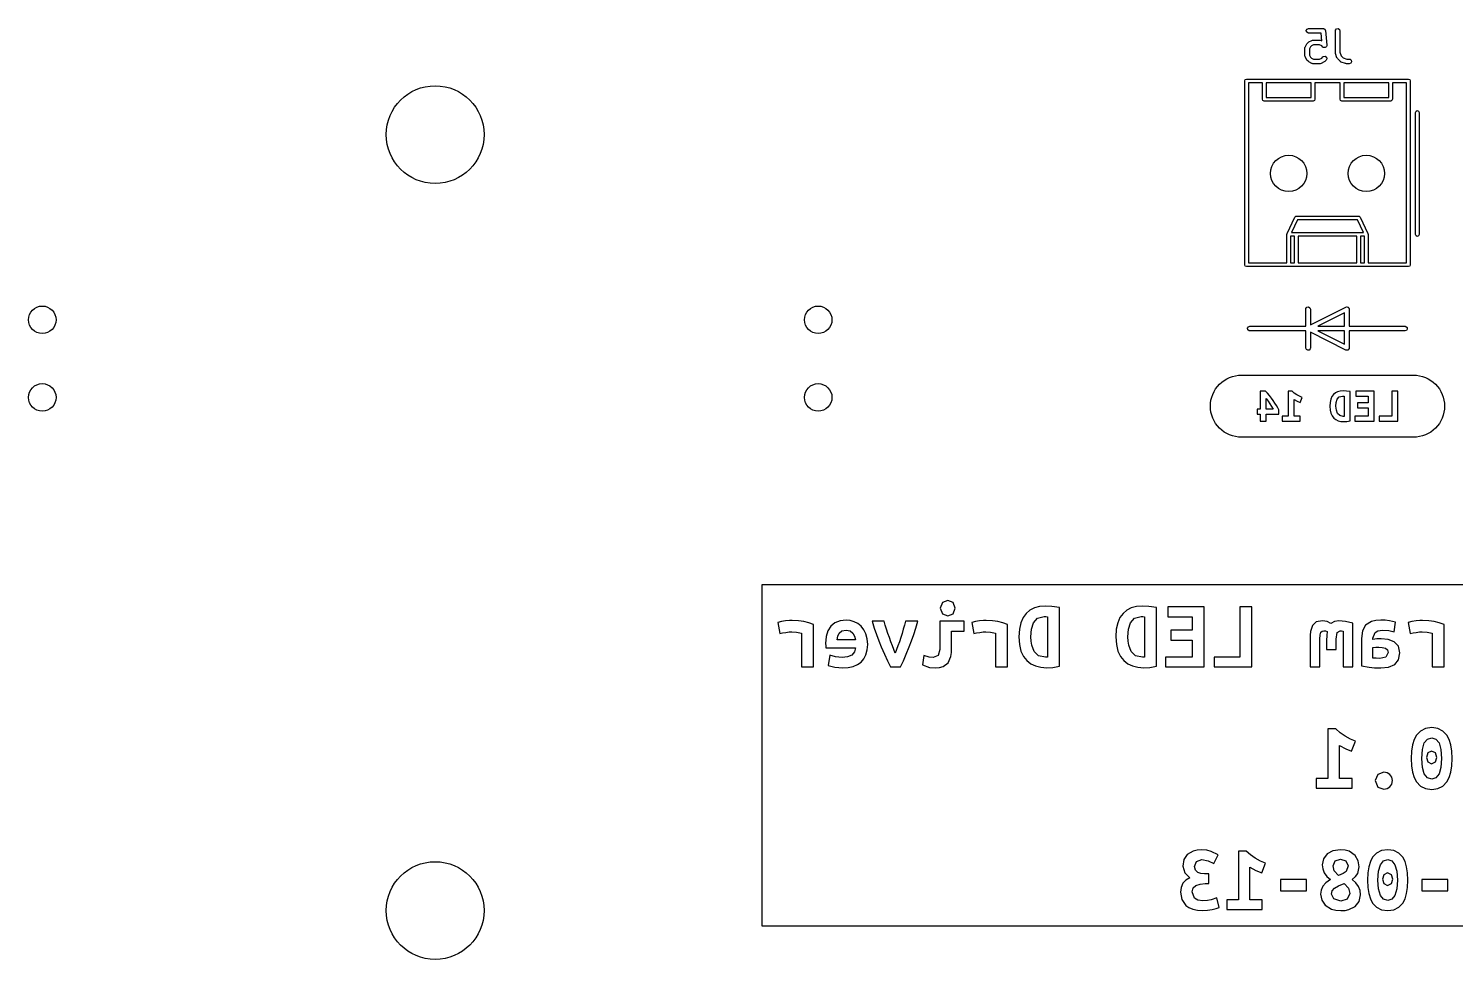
# Model space of a CAD drawing. Extents: x 15 to 417, y -138 to -107.
# Drawn here: x 329.59 to 376.3, y -137.49 to -107.02 of the extents above; entities that cross this region are included whole.
import ezdxf

# ---------------------------------------------------------------- set-up
doc = ezdxf.new("R2010")
doc.units = 0
doc.layers.add('BLACK', color=7, linetype='CONTINUOUS')

msp = doc.modelspace()

# ---------------------------------------------------------------- linework, layer by layer
at = {"layer": 'BLACK', "linetype": 'CONTINUOUS'}
for p, q in [((371.417, -107.079), (371.443, -107.035)), ((371.426, -107.13), (371.417, -107.079)), ((371.465, -107.163), (371.426, -107.13)), ((371.443, -107.035), (371.491, -107.017)), ((371.491, -107.167), (371.465, -107.163)), ((371.491, -107.017), (371.967, -107.017)), ((371.899, -107.167), (371.491, -107.167)), ((371.505, -107.454), (371.6, -107.406)), ((371.6, -107.406), (371.625, -107.399)), ((371.625, -107.399), (371.63, -107.4)), ((371.63, -107.4), (371.634, -107.398)), ((371.634, -107.398), (371.872, -107.398)), ((371.872, -107.398), (371.898, -107.403)), ((371.898, -107.403), (371.901, -107.406)), ((371.924, -107.416), (371.899, -107.167)), ((371.901, -107.406), (371.905, -107.406)), ((371.905, -107.406), (371.924, -107.416)), ((371.967, -107.017), (371.971, -107.018)), ((371.971, -107.018), (371.973, -107.018)), ((371.973, -107.018), (371.976, -107.019)), ((371.976, -107.019), (371.993, -107.022)), ((371.993, -107.022), (372.005, -107.032)), ((372.005, -107.032), (372.02, -107.039)), ((372.02, -107.039), (372.024, -107.048)), ((372.024, -107.048), (372.032, -107.055)), ((372.032, -107.055), (372.035, -107.071)), ((372.035, -107.071), (372.042, -107.085)), ((372.042, -107.085), (372.089, -107.561)), ((372.368, -107.092), (372.373, -107.067)), ((372.368, -107.807), (372.368, -107.092)), ((372.373, -107.067), (372.406, -107.027)), ((372.406, -107.027), (372.456, -107.019)), ((372.456, -107.019), (372.501, -107.044)), ((372.501, -107.044), (372.518, -107.092)), ((372.518, -107.092), (372.518, -107.794)), ((371.368, -107.664), (371.373, -107.638)), ((371.368, -107.902), (371.368, -107.664)), ((371.373, -107.638), (371.376, -107.635)), ((371.376, -107.63), (371.424, -107.535)), ((371.376, -107.635), (371.376, -107.63)), ((371.424, -107.535), (371.437, -107.517)), ((371.437, -107.517), (371.438, -107.516)), ((371.438, -107.516), (371.486, -107.468)), ((371.486, -107.468), (371.504, -107.455)), ((371.504, -107.455), (371.505, -107.454)), ((371.553, -107.613), (371.518, -107.682)), ((371.518, -107.682), (371.518, -107.884)), ((371.518, -107.884), (371.553, -107.953)), ((371.583, -107.583), (371.553, -107.613)), ((371.652, -107.548), (371.583, -107.583)), ((371.854, -107.548), (371.652, -107.548)), ((371.923, -107.583), (371.854, -107.548)), ((371.962, -107.622), (371.923, -107.583)), ((371.985, -107.633), (371.962, -107.622)), ((371.962, -107.622), (371.962, -107.622)), ((371.962, -107.622), (371.962, -107.622)), ((372.008, -107.643), (371.985, -107.633)), ((372.009, -107.643), (372.008, -107.643)), ((372.033, -107.637), (372.009, -107.643)), ((372.009, -107.643), (372.009, -107.643)), ((372.058, -107.63), (372.033, -107.637)), ((372.059, -107.629), (372.058, -107.63)), ((372.058, -107.63), (372.058, -107.63)), ((372.073, -107.609), (372.059, -107.629)), ((372.087, -107.588), (372.073, -107.609)), ((372.089, -107.561), (372.087, -107.587)), ((372.087, -107.587), (372.087, -107.587)), ((372.087, -107.587), (372.087, -107.588)), ((372.369, -107.808), (372.368, -107.807)), ((372.372, -107.83), (372.369, -107.808)), ((372.42, -107.973), (372.372, -107.83)), ((372.518, -107.794), (372.557, -107.909)), ((371.37, -107.906), (371.368, -107.902)), ((371.369, -107.91), (371.37, -107.906)), ((371.376, -107.935), (371.369, -107.91)), ((371.424, -108.031), (371.376, -107.935)), ((371.425, -108.032), (371.424, -108.031)), ((371.438, -108.05), (371.425, -108.032)), ((371.486, -108.098), (371.438, -108.05)), ((371.487, -108.098), (371.486, -108.098)), ((371.505, -108.112), (371.487, -108.098)), ((371.6, -108.159), (371.505, -108.112)), ((371.553, -107.953), (371.583, -107.983)), ((371.583, -107.983), (371.652, -108.017)), ((371.605, -108.16), (371.6, -108.159)), ((371.608, -108.163), (371.605, -108.16)), ((371.634, -108.167), (371.608, -108.163)), ((371.872, -108.167), (371.634, -108.167)), ((371.652, -108.017), (371.854, -108.017)), ((371.854, -108.017), (371.923, -107.983)), ((371.876, -108.166), (371.872, -108.167)), ((371.88, -108.167), (371.876, -108.166)), ((371.905, -108.159), (371.88, -108.167)), ((372.001, -108.112), (371.905, -108.159)), ((371.923, -107.983), (371.962, -107.944)), ((371.962, -107.944), (371.983, -107.929)), ((371.983, -107.929), (372.034, -107.925)), ((372.002, -108.111), (372.001, -108.112)), ((372.02, -108.098), (372.002, -108.111)), ((372.068, -108.05), (372.02, -108.098)), ((372.034, -107.925), (372.076, -107.954)), ((372.089, -108.004), (372.068, -108.05)), ((372.076, -107.954), (372.089, -108.004)), ((372.423, -107.977), (372.42, -107.973)), ((372.423, -107.981), (372.423, -107.977)), ((372.438, -108.003), (372.423, -107.981)), ((372.533, -108.098), (372.438, -108.003)), ((372.537, -108.1), (372.533, -108.098)), ((372.54, -108.104), (372.537, -108.1)), ((372.562, -108.116), (372.54, -108.104)), ((372.557, -107.909), (372.627, -107.979)), ((372.705, -108.164), (372.562, -108.116)), ((372.627, -107.979), (372.741, -108.017)), ((372.707, -108.163), (372.705, -108.164)), ((372.729, -108.167), (372.707, -108.163)), ((372.824, -108.167), (372.729, -108.167)), ((372.741, -108.017), (372.824, -108.017)), ((372.824, -108.017), (372.85, -108.022)), ((372.872, -108.15), (372.824, -108.167)), ((372.85, -108.022), (372.889, -108.055)), ((372.898, -108.105), (372.872, -108.15)), ((372.889, -108.055), (372.898, -108.105)), ((369.4, -108.73), (369.418, -108.688)), ((369.4, -114.75), (369.4, -108.73)), ((369.418, -108.688), (369.46, -108.67)), ((369.46, -108.67), (374.76, -108.67)), ((369.98, -108.79), (369.52, -108.79)), ((369.52, -108.79), (369.52, -114.69)), ((369.98, -109.33), (369.98, -108.79)), ((370.1, -108.79), (370.1, -109.27)), ((371.58, -108.79), (370.1, -108.79)), ((371.58, -109.27), (371.58, -108.79)), ((372.52, -108.79), (371.7, -108.79)), ((371.7, -108.79), (371.7, -109.33)), ((372.52, -109.33), (372.52, -108.79)), ((372.64, -108.79), (372.64, -109.27)), ((374.12, -108.79), (372.64, -108.79)), ((374.12, -109.27), (374.12, -108.79)), ((374.7, -108.79), (374.24, -108.79)), ((374.24, -108.79), (374.24, -109.33)), ((374.7, -114.69), (374.7, -108.79)), ((374.76, -108.67), (374.802, -108.688)), ((374.802, -108.688), (374.82, -108.73)), ((374.82, -108.73), (374.82, -114.75)), ((370.1, -109.27), (371.58, -109.27)), ((372.64, -109.27), (374.12, -109.27)), ((369.998, -109.372), (369.98, -109.33)), ((370.04, -109.39), (369.998, -109.372)), ((371.64, -109.39), (370.04, -109.39)), ((371.682, -109.372), (371.64, -109.39)), ((371.7, -109.33), (371.682, -109.372)), ((372.538, -109.372), (372.52, -109.33)), ((372.58, -109.39), (372.538, -109.372)), ((374.18, -109.39), (372.58, -109.39)), ((374.222, -109.372), (374.18, -109.39)), ((374.24, -109.33), (374.222, -109.372)), ((374.99, -109.76), (375.008, -109.718)), ((374.99, -113.76), (374.99, -109.76)), ((375.008, -109.718), (375.05, -109.7)), ((375.05, -109.7), (375.092, -109.718)), ((375.092, -109.718), (375.11, -109.76)), ((375.11, -109.76), (375.11, -113.76)), ((370.786, -113.724), (371.036, -113.194)), ((371.128, -113.28), (370.935, -113.69)), ((371.036, -113.194), (371.044, -113.187)), ((371.044, -113.187), (371.048, -113.178)), ((371.048, -113.178), (371.06, -113.172)), ((371.06, -113.172), (371.07, -113.164)), ((371.07, -113.164), (371.08, -113.164)), ((371.08, -113.164), (371.09, -113.16)), ((371.09, -113.16), (373.13, -113.16)), ((373.092, -113.28), (371.128, -113.28)), ((373.285, -113.69), (373.092, -113.28)), ((373.13, -113.16), (373.14, -113.164)), ((373.14, -113.164), (373.15, -113.164)), ((373.15, -113.164), (373.16, -113.172)), ((373.16, -113.172), (373.172, -113.178)), ((373.172, -113.178), (373.176, -113.187)), ((373.176, -113.187), (373.184, -113.194)), ((373.184, -113.194), (373.434, -113.724)), ((370.78, -113.75), (370.785, -113.738)), ((370.78, -114.69), (370.78, -113.75)), ((370.785, -113.738), (370.786, -113.724)), ((370.9, -113.81), (370.9, -114.69)), ((371.03, -113.81), (370.9, -113.81)), ((370.935, -113.69), (373.285, -113.69)), ((371.03, -114.69), (371.03, -113.81)), ((371.15, -113.81), (371.15, -114.69)), ((373.07, -113.81), (371.15, -113.81)), ((373.07, -114.69), (373.07, -113.81)), ((373.19, -113.81), (373.19, -114.69)), ((373.32, -113.81), (373.19, -113.81)), ((373.32, -114.69), (373.32, -113.81)), ((373.434, -113.724), (373.435, -113.738)), ((373.435, -113.738), (373.44, -113.75)), ((373.44, -113.75), (373.44, -114.69)), ((375.008, -113.802), (374.99, -113.76)), ((375.05, -113.82), (375.008, -113.802)), ((375.092, -113.802), (375.05, -113.82)), ((375.11, -113.76), (375.092, -113.802)), ((369.418, -114.792), (369.4, -114.75)), ((369.46, -114.81), (369.418, -114.792)), ((374.76, -114.81), (369.46, -114.81)), ((369.52, -114.69), (370.78, -114.69)), ((370.9, -114.69), (371.03, -114.69)), ((371.15, -114.69), (373.07, -114.69)), ((373.19, -114.69), (373.32, -114.69)), ((373.44, -114.69), (374.7, -114.69)), ((374.802, -114.792), (374.76, -114.81)), ((374.82, -114.75), (374.802, -114.792)), ((371.4, -116.205), (371.405, -116.179)), ((371.4, -116.765), (371.4, -116.205)), ((371.405, -116.179), (371.438, -116.14)), ((371.438, -116.14), (371.488, -116.131)), ((371.488, -116.131), (371.532, -116.157)), ((371.532, -116.157), (371.55, -116.205)), ((371.55, -116.719), (372.711, -116.138)), ((371.55, -116.205), (371.55, -116.719)), ((372.711, -116.138), (372.736, -116.13)), ((372.736, -116.13), (372.747, -116.133)), ((372.747, -116.133), (372.758, -116.131)), ((372.758, -116.131), (372.771, -116.139)), ((372.771, -116.139), (372.786, -116.142)), ((372.786, -116.142), (372.793, -116.151)), ((372.793, -116.151), (372.802, -116.157)), ((372.802, -116.157), (372.808, -116.171)), ((372.808, -116.171), (372.817, -116.184)), ((372.817, -116.184), (372.816, -116.195)), ((372.816, -116.195), (372.82, -116.205)), ((372.82, -116.205), (372.82, -116.765)), ((369.522, -116.783), (369.57, -116.765)), ((369.57, -116.765), (371.4, -116.765)), ((372.67, -116.326), (371.793, -116.765)), ((371.793, -116.765), (372.67, -116.765)), ((372.67, -116.765), (372.67, -116.326)), ((372.82, -116.765), (374.65, -116.765)), ((374.65, -116.765), (374.676, -116.77)), ((374.676, -116.77), (374.715, -116.802)), ((369.496, -116.827), (369.522, -116.783)), ((369.505, -116.877), (369.496, -116.827)), ((369.544, -116.91), (369.505, -116.877)), ((369.57, -116.915), (369.544, -116.91)), ((371.4, -116.915), (369.57, -116.915)), ((371.4, -117.475), (371.4, -116.915)), ((372.711, -117.542), (371.55, -116.961)), ((371.55, -116.961), (371.55, -117.475)), ((371.793, -116.915), (372.67, -117.354)), ((372.67, -116.915), (371.793, -116.915)), ((372.67, -117.354), (372.67, -116.915)), ((374.65, -116.915), (372.82, -116.915)), ((372.82, -116.915), (372.82, -117.475)), ((374.698, -116.897), (374.65, -116.915)), ((374.724, -116.853), (374.698, -116.897)), ((374.715, -116.802), (374.724, -116.853)), ((371.418, -117.523), (371.4, -117.475)), ((371.462, -117.549), (371.418, -117.523)), ((371.512, -117.54), (371.462, -117.549)), ((371.545, -117.501), (371.512, -117.54)), ((371.55, -117.475), (371.545, -117.501)), ((372.722, -117.543), (372.711, -117.542)), ((372.732, -117.549), (372.722, -117.543)), ((372.747, -117.546), (372.732, -117.549)), ((372.762, -117.548), (372.747, -117.546)), ((372.772, -117.542), (372.762, -117.548)), ((372.782, -117.54), (372.772, -117.542)), ((372.792, -117.528), (372.782, -117.54)), ((372.805, -117.52), (372.792, -117.528)), ((372.808, -117.509), (372.805, -117.52)), ((372.815, -117.501), (372.808, -117.509)), ((372.82, -117.475), (372.815, -117.501)), ((368.574, -118.662), (368.648, -118.595)), ((368.648, -118.595), (368.728, -118.535)), ((368.728, -118.535), (368.813, -118.484)), ((368.813, -118.484), (368.904, -118.441)), ((368.904, -118.441), (368.997, -118.408)), ((368.997, -118.408), (369.094, -118.384)), ((369.094, -118.384), (369.193, -118.369)), ((369.193, -118.369), (369.292, -118.364)), ((369.292, -118.364), (374.928, -118.364)), ((374.928, -118.364), (375.027, -118.369)), ((375.027, -118.369), (375.126, -118.384)), ((375.126, -118.384), (375.223, -118.408)), ((375.223, -118.408), (375.316, -118.441)), ((375.316, -118.441), (375.407, -118.484)), ((375.407, -118.484), (375.492, -118.535)), ((375.492, -118.535), (375.572, -118.595)), ((375.572, -118.595), (375.646, -118.662)), ((368.296, -119.182), (368.32, -119.085)), ((368.32, -119.085), (368.354, -118.991)), ((368.354, -118.991), (368.396, -118.901)), ((368.396, -118.901), (368.448, -118.816)), ((368.448, -118.816), (368.507, -118.736)), ((368.507, -118.736), (368.574, -118.662)), ((369.911, -118.888), (369.911, -119.478)), ((370.086, -118.888), (369.911, -118.888)), ((370.149, -118.956), (370.086, -118.888)), ((370.213, -119.032), (370.149, -118.956)), ((370.275, -119.112), (370.213, -119.032)), ((370.819, -118.888), (370.819, -119.709)), ((370.953, -118.888), (370.819, -118.888)), ((371.021, -118.95), (370.953, -118.888)), ((371.105, -119.007), (371.021, -118.95)), ((371.194, -119.056), (371.105, -119.007)), ((371.277, -119.093), (371.194, -119.056)), ((371.213, -119.255), (371.277, -119.093)), ((372.257, -119.064), (372.22, -119.151)), ((372.307, -118.995), (372.257, -119.064)), ((372.369, -118.942), (372.307, -118.995)), ((372.443, -118.905), (372.369, -118.942)), ((372.431, -119.148), (372.496, -119.074)), ((372.527, -118.884), (372.443, -118.905)), ((372.496, -119.074), (372.602, -119.047)), ((372.62, -118.877), (372.527, -118.884)), ((372.602, -119.047), (372.631, -119.047)), ((372.729, -118.882), (372.62, -118.877)), ((372.631, -119.047), (372.659, -119.051)), ((372.659, -119.051), (372.659, -119.712)), ((372.855, -118.901), (372.729, -118.882)), ((372.855, -119.859), (372.855, -118.901)), ((373.039, -118.888), (373.039, -119.05)), ((373.634, -118.888), (373.039, -118.888)), ((373.039, -119.05), (373.439, -119.05)), ((373.439, -119.05), (373.439, -119.27)), ((373.634, -119.871), (373.634, -118.888)), ((374.415, -118.888), (374.218, -118.888)), ((374.218, -118.888), (374.218, -119.709)), ((374.415, -119.871), (374.415, -118.888)), ((375.646, -118.662), (375.713, -118.736)), ((375.713, -118.736), (375.772, -118.816)), ((375.772, -118.816), (375.824, -118.901)), ((375.824, -118.901), (375.866, -118.991)), ((375.866, -118.991), (375.9, -119.085)), ((375.9, -119.085), (375.924, -119.182)), ((368.276, -119.38), (368.281, -119.28)), ((368.281, -119.48), (368.276, -119.38)), ((368.281, -119.28), (368.296, -119.182)), ((368.296, -119.578), (368.281, -119.48)), ((368.32, -119.675), (368.296, -119.578)), ((369.911, -119.478), (369.805, -119.478)), ((369.805, -119.478), (369.805, -119.639)), ((370.107, -119.478), (370.107, -119.132)), ((370.107, -119.132), (370.165, -119.21)), ((370.329, -119.478), (370.107, -119.478)), ((370.165, -119.21), (370.225, -119.297)), ((370.225, -119.297), (370.281, -119.388)), ((370.334, -119.194), (370.275, -119.112)), ((370.281, -119.388), (370.329, -119.478)), ((370.388, -119.276), (370.334, -119.194)), ((370.438, -119.355), (370.388, -119.276)), ((370.482, -119.43), (370.438, -119.355)), ((370.516, -119.496), (370.482, -119.43)), ((370.516, -119.639), (370.516, -119.496)), ((371.015, -119.709), (371.015, -119.159)), ((371.015, -119.159), (371.116, -119.216)), ((371.116, -119.216), (371.213, -119.255)), ((372.197, -119.255), (372.189, -119.378)), ((372.189, -119.378), (372.198, -119.505)), ((372.22, -119.151), (372.197, -119.255)), ((372.198, -119.505), (372.224, -119.611)), ((372.388, -119.378), (372.397, -119.255)), ((372.391, -119.448), (372.388, -119.378)), ((372.4, -119.513), (372.391, -119.448)), ((372.397, -119.255), (372.431, -119.148)), ((372.439, -119.618), (372.4, -119.513)), ((373.439, -119.27), (373.091, -119.27)), ((373.091, -119.27), (373.091, -119.432)), ((373.091, -119.432), (373.439, -119.432)), ((373.439, -119.432), (373.439, -119.709)), ((375.924, -119.578), (375.9, -119.675)), ((375.924, -119.182), (375.939, -119.28)), ((375.939, -119.48), (375.924, -119.578)), ((375.939, -119.28), (375.944, -119.38)), ((375.944, -119.38), (375.939, -119.48)), ((368.354, -119.769), (368.32, -119.675)), ((368.396, -119.859), (368.354, -119.769)), ((368.448, -119.944), (368.396, -119.859)), ((368.507, -120.024), (368.448, -119.944)), ((368.574, -120.098), (368.507, -120.024)), ((369.805, -119.639), (369.911, -119.639)), ((369.911, -119.639), (369.911, -119.871)), ((369.911, -119.871), (370.107, -119.871)), ((370.107, -119.871), (370.107, -119.639)), ((370.107, -119.639), (370.516, -119.639)), ((370.819, -119.709), (370.624, -119.709)), ((370.624, -119.709), (370.624, -119.871)), ((370.624, -119.871), (371.221, -119.871)), ((371.221, -119.709), (371.015, -119.709)), ((371.221, -119.871), (371.221, -119.709)), ((372.224, -119.611), (372.264, -119.698)), ((372.264, -119.698), (372.318, -119.767)), ((372.318, -119.767), (372.384, -119.82)), ((372.384, -119.82), (372.462, -119.855)), ((372.512, -119.688), (372.439, -119.618)), ((372.462, -119.855), (372.549, -119.876)), ((372.624, -119.713), (372.512, -119.688)), ((372.549, -119.876), (372.645, -119.883)), ((372.642, -119.713), (372.624, -119.713)), ((372.659, -119.712), (372.642, -119.713)), ((372.645, -119.883), (372.747, -119.878)), ((372.747, -119.878), (372.855, -119.859)), ((373.439, -119.709), (373.004, -119.709)), ((373.004, -119.709), (373.004, -119.871)), ((373.004, -119.871), (373.634, -119.871)), ((374.218, -119.709), (373.798, -119.709)), ((373.798, -119.709), (373.798, -119.871)), ((373.798, -119.871), (374.415, -119.871)), ((375.713, -120.024), (375.646, -120.098)), ((375.772, -119.944), (375.713, -120.024)), ((375.824, -119.859), (375.772, -119.944)), ((375.866, -119.769), (375.824, -119.859)), ((375.9, -119.675), (375.866, -119.769)), ((368.648, -120.165), (368.574, -120.098)), ((368.728, -120.225), (368.648, -120.165)), ((368.813, -120.276), (368.728, -120.225)), ((368.904, -120.319), (368.813, -120.276)), ((368.997, -120.352), (368.904, -120.319)), ((369.094, -120.376), (368.997, -120.352)), ((369.193, -120.391), (369.094, -120.376)), ((369.292, -120.396), (369.193, -120.391)), ((374.928, -120.396), (369.292, -120.396)), ((375.027, -120.391), (374.928, -120.396)), ((375.126, -120.376), (375.027, -120.391)), ((375.223, -120.352), (375.126, -120.376)), ((375.316, -120.319), (375.223, -120.352)), ((375.407, -120.276), (375.316, -120.319)), ((375.492, -120.225), (375.407, -120.276)), ((375.572, -120.165), (375.492, -120.225)), ((375.646, -120.098), (375.572, -120.165)), ((353.601, -125.216), (382.999, -125.216)), ((353.601, -136.404), (353.601, -125.216)), ((359.505, -125.808), (359.432, -125.993)), ((359.432, -125.993), (359.505, -126.174)), ((359.68, -125.742), (359.505, -125.808)), ((359.853, -125.808), (359.68, -125.742)), ((359.924, -125.993), (359.853, -125.808)), ((359.853, -126.174), (359.924, -125.993)), ((362.366, -126.056), (362.242, -126.162)), ((362.514, -125.983), (362.366, -126.056)), ((362.682, -125.94), (362.514, -125.983)), ((362.868, -125.926), (362.682, -125.94)), ((363.087, -125.935), (362.868, -125.926)), ((363.337, -125.973), (363.087, -125.935)), ((363.337, -127.891), (363.337, -125.973)), ((365.541, -126.056), (365.417, -126.162)), ((365.689, -125.983), (365.541, -126.056)), ((365.857, -125.94), (365.689, -125.983)), ((366.043, -125.926), (365.857, -125.94)), ((366.262, -125.935), (366.043, -125.926)), ((366.512, -125.973), (366.262, -125.935)), ((366.512, -127.891), (366.512, -125.973)), ((366.881, -125.948), (366.881, -126.272)), ((368.071, -125.948), (366.881, -125.948)), ((368.071, -127.913), (368.071, -125.948)), ((369.633, -125.948), (369.24, -125.948)), ((369.24, -125.948), (369.24, -127.59)), ((369.633, -127.913), (369.633, -125.948)), ((354.236, -126.426), (354.114, -126.456)), ((354.114, -126.456), (354.184, -126.818)), ((354.371, -126.407), (354.236, -126.426)), ((354.497, -126.396), (354.371, -126.407)), ((354.587, -126.393), (354.497, -126.396)), ((354.792, -126.401), (354.587, -126.393)), ((354.97, -126.428), (354.792, -126.401)), ((355.131, -126.468), (354.97, -126.428)), ((355.289, -126.52), (355.131, -126.468)), ((355.289, -127.913), (355.289, -126.52)), ((355.854, -126.578), (355.759, -126.728)), ((355.986, -126.47), (355.854, -126.578)), ((356.153, -126.405), (355.986, -126.47)), ((356.356, -126.383), (356.153, -126.405)), ((356.487, -126.396), (356.356, -126.383)), ((356.616, -126.434), (356.487, -126.396)), ((356.736, -126.497), (356.616, -126.434)), ((356.841, -126.585), (356.736, -126.497)), ((356.93, -126.697), (356.841, -126.585)), ((357.203, -126.421), (357.272, -126.642)), ((357.6, -126.421), (357.203, -126.421)), ((357.633, -126.546), (357.6, -126.421)), ((357.675, -126.678), (357.633, -126.546)), ((358.261, -126.546), (358.224, -126.678)), ((358.292, -126.421), (358.261, -126.546)), ((358.702, -126.421), (358.292, -126.421)), ((358.634, -126.642), (358.702, -126.421)), ((360.22, -126.421), (359.416, -126.421)), ((359.416, -126.421), (359.416, -127.345)), ((359.505, -126.174), (359.68, -126.24)), ((359.68, -126.24), (359.853, -126.174)), ((360.22, -126.745), (360.22, -126.421)), ((360.586, -126.426), (360.464, -126.456)), ((360.464, -126.456), (360.534, -126.818)), ((360.721, -126.407), (360.586, -126.426)), ((360.847, -126.396), (360.721, -126.407)), ((360.937, -126.393), (360.847, -126.396)), ((361.142, -126.401), (360.937, -126.393)), ((361.32, -126.428), (361.142, -126.401)), ((361.481, -126.468), (361.32, -126.428)), ((361.639, -126.52), (361.481, -126.468)), ((361.639, -127.913), (361.639, -126.52)), ((362.069, -126.474), (362.023, -126.682)), ((362.143, -126.301), (362.069, -126.474)), ((362.242, -126.162), (362.143, -126.301)), ((362.423, -126.682), (362.49, -126.469)), ((362.49, -126.469), (362.62, -126.321)), ((362.62, -126.321), (362.833, -126.266)), ((362.833, -126.266), (362.89, -126.267)), ((362.89, -126.267), (362.947, -126.275)), ((362.947, -126.275), (362.947, -127.596)), ((365.244, -126.474), (365.198, -126.682)), ((365.318, -126.301), (365.244, -126.474)), ((365.417, -126.162), (365.318, -126.301)), ((365.598, -126.682), (365.665, -126.469)), ((365.665, -126.469), (365.795, -126.321)), ((365.795, -126.321), (366.008, -126.266)), ((366.008, -126.266), (366.065, -126.267)), ((366.065, -126.267), (366.122, -126.275)), ((366.122, -126.275), (366.122, -127.596)), ((366.881, -126.272), (367.681, -126.272)), ((367.681, -126.272), (367.681, -126.713)), ((371.616, -126.558), (371.554, -126.75)), ((371.742, -126.443), (371.616, -126.558)), ((371.945, -126.405), (371.742, -126.443)), ((372.097, -126.432), (371.945, -126.405)), ((372.224, -126.494), (372.097, -126.432)), ((372.337, -126.426), (372.224, -126.494)), ((372.485, -126.405), (372.337, -126.426)), ((372.697, -126.424), (372.485, -126.405)), ((372.942, -126.478), (372.697, -126.424)), ((372.942, -127.913), (372.942, -126.478)), ((373.358, -126.547), (373.253, -126.737)), ((373.553, -126.426), (373.358, -126.547)), ((373.691, -126.394), (373.553, -126.426)), ((373.859, -126.383), (373.691, -126.394)), ((374, -126.388), (373.859, -126.383)), ((374.136, -126.404), (374, -126.388)), ((374.342, -126.45), (374.136, -126.404)), ((374.288, -126.764), (374.342, -126.45)), ((374.874, -126.426), (374.752, -126.456)), ((374.752, -126.456), (374.821, -126.818)), ((375.009, -126.407), (374.874, -126.426)), ((375.134, -126.396), (375.009, -126.407)), ((375.225, -126.393), (375.134, -126.396)), ((375.43, -126.401), (375.225, -126.393)), ((375.607, -126.428), (375.43, -126.401)), ((375.769, -126.468), (375.607, -126.428)), ((375.926, -126.52), (375.769, -126.468)), ((375.926, -127.913), (375.926, -126.52)), ((354.184, -126.818), (354.274, -126.799)), ((354.274, -126.799), (354.381, -126.782)), ((354.381, -126.782), (354.486, -126.77)), ((354.486, -126.77), (354.571, -126.767)), ((354.571, -126.767), (354.733, -126.775)), ((354.733, -126.775), (354.895, -126.805)), ((354.895, -126.805), (354.895, -127.913)), ((355.702, -126.918), (355.683, -127.148)), ((355.759, -126.728), (355.702, -126.918)), ((356.06, -127.024), (356.076, -126.909)), ((356.657, -127.024), (356.06, -127.024)), ((356.076, -126.909), (356.127, -126.809)), ((356.127, -126.809), (356.216, -126.737)), ((356.216, -126.737), (356.349, -126.71)), ((356.349, -126.71), (356.481, -126.735)), ((356.481, -126.735), (356.573, -126.805)), ((356.573, -126.805), (356.63, -126.907)), ((356.63, -126.907), (356.657, -127.024)), ((357, -126.834), (356.93, -126.697)), ((357.045, -126.995), (357, -126.834)), ((357.06, -127.18), (357.045, -126.995)), ((357.272, -126.642), (357.344, -126.854)), ((357.344, -126.854), (357.419, -127.057)), ((357.722, -126.815), (357.675, -126.678)), ((357.77, -126.953), (357.722, -126.815)), ((357.82, -127.089), (357.77, -126.953)), ((358.14, -126.953), (358.095, -127.089)), ((358.183, -126.815), (358.14, -126.953)), ((358.224, -126.678), (358.183, -126.815)), ((358.494, -127.057), (358.565, -126.854)), ((358.565, -126.854), (358.634, -126.642)), ((359.807, -127.294), (359.807, -126.745)), ((359.807, -126.745), (360.22, -126.745)), ((360.534, -126.818), (360.624, -126.799)), ((360.624, -126.799), (360.731, -126.782)), ((360.731, -126.782), (360.836, -126.77)), ((360.836, -126.77), (360.921, -126.767)), ((360.921, -126.767), (361.083, -126.775)), ((361.083, -126.775), (361.245, -126.805)), ((361.245, -126.805), (361.245, -127.913)), ((362.023, -126.682), (362.007, -126.929)), ((362.007, -126.929), (362.024, -127.182)), ((362.404, -126.929), (362.423, -126.682)), ((362.41, -127.069), (362.404, -126.929)), ((365.198, -126.682), (365.182, -126.929)), ((365.182, -126.929), (365.199, -127.182)), ((365.579, -126.929), (365.598, -126.682)), ((365.585, -127.069), (365.579, -126.929)), ((367.681, -126.713), (366.986, -126.713)), ((366.986, -126.713), (366.986, -127.037)), ((366.986, -127.037), (367.681, -127.037)), ((367.681, -127.037), (367.681, -127.59)), ((371.542, -126.876), (371.538, -127.021)), ((371.538, -127.021), (371.538, -127.913)), ((371.554, -126.75), (371.542, -126.876)), ((371.856, -127.002), (371.867, -126.859)), ((371.856, -127.913), (371.856, -127.002)), ((371.867, -126.859), (371.896, -126.777)), ((371.896, -126.777), (371.937, -126.739)), ((371.937, -126.739), (371.986, -126.729)), ((371.986, -126.729), (372.046, -126.734)), ((372.046, -126.734), (372.104, -126.751)), ((372.088, -126.885), (372.081, -127.047)), ((372.081, -127.047), (372.081, -127.345)), ((372.104, -126.751), (372.088, -126.885)), ((372.399, -127.002), (372.429, -126.789)), ((372.399, -127.345), (372.399, -127.002)), ((372.429, -126.789), (372.526, -126.729)), ((372.526, -126.729), (372.572, -126.732)), ((372.572, -126.732), (372.624, -126.742)), ((372.624, -126.742), (372.624, -127.913)), ((373.253, -126.737), (373.221, -126.989)), ((373.221, -126.989), (373.221, -127.878)), ((373.596, -126.97), (373.666, -126.785)), ((373.596, -127.018), (373.596, -126.97)), ((373.722, -126.999), (373.596, -127.018)), ((373.666, -126.785), (373.761, -126.729)), ((373.866, -126.993), (373.722, -126.999)), ((373.761, -126.729), (373.907, -126.71)), ((374.098, -127.016), (373.866, -126.993)), ((373.907, -126.71), (374.121, -126.726)), ((374.294, -127.094), (374.098, -127.016)), ((374.121, -126.726), (374.288, -126.764)), ((374.821, -126.818), (374.912, -126.799)), ((374.912, -126.799), (375.018, -126.782)), ((375.018, -126.782), (375.123, -126.77)), ((375.123, -126.77), (375.209, -126.767)), ((375.209, -126.767), (375.371, -126.775)), ((375.371, -126.775), (375.533, -126.805)), ((375.533, -126.805), (375.533, -127.913)), ((355.683, -127.148), (355.684, -127.228)), ((355.684, -127.228), (355.689, -127.294)), ((355.689, -127.294), (356.657, -127.294)), ((356.627, -127.425), (356.537, -127.524)), ((356.657, -127.294), (356.627, -127.425)), ((356.934, -127.645), (357.003, -127.513)), ((357.003, -127.513), (357.046, -127.359)), ((357.046, -127.359), (357.06, -127.18)), ((357.419, -127.057), (357.499, -127.251)), ((357.499, -127.251), (357.604, -127.494)), ((357.604, -127.494), (357.706, -127.714)), ((357.87, -127.221), (357.82, -127.089)), ((357.962, -127.459), (357.87, -127.221)), ((358.05, -127.221), (357.962, -127.459)), ((358.095, -127.089), (358.05, -127.221)), ((358.226, -127.714), (358.323, -127.494)), ((358.323, -127.494), (358.421, -127.251)), ((358.421, -127.251), (358.494, -127.057)), ((359.416, -127.345), (359.367, -127.544)), ((359.781, -127.571), (359.801, -127.441)), ((359.801, -127.441), (359.807, -127.294)), ((362.024, -127.182), (362.075, -127.394)), ((362.075, -127.394), (362.157, -127.569)), ((362.428, -127.197), (362.41, -127.069)), ((362.507, -127.409), (362.428, -127.197)), ((362.653, -127.548), (362.507, -127.409)), ((365.199, -127.182), (365.25, -127.394)), ((365.25, -127.394), (365.332, -127.569)), ((365.603, -127.197), (365.585, -127.069)), ((365.682, -127.409), (365.603, -127.197)), ((365.828, -127.548), (365.682, -127.409)), ((372.081, -127.345), (372.399, -127.345)), ((373.596, -127.282), (373.688, -127.27)), ((373.596, -127.624), (373.596, -127.282)), ((373.688, -127.27), (373.786, -127.266)), ((373.786, -127.266), (373.904, -127.274)), ((373.904, -127.274), (374.004, -127.301)), ((374.004, -127.301), (374.072, -127.355)), ((374.098, -127.447), (374.021, -127.591)), ((374.072, -127.355), (374.098, -127.447)), ((374.431, -127.237), (374.294, -127.094)), ((374.482, -127.456), (374.431, -127.237)), ((374.437, -127.686), (374.482, -127.456)), ((354.895, -127.913), (355.289, -127.913)), ((355.822, -127.532), (355.768, -127.866)), ((355.768, -127.866), (355.984, -127.925)), ((356.002, -127.583), (355.822, -127.532)), ((355.984, -127.925), (356.241, -127.948)), ((356.225, -127.609), (356.002, -127.583)), ((356.399, -127.588), (356.225, -127.609)), ((356.241, -127.948), (356.422, -127.936)), ((356.537, -127.524), (356.399, -127.588)), ((356.422, -127.936), (356.583, -127.899)), ((356.583, -127.899), (356.722, -127.838)), ((356.722, -127.838), (356.84, -127.753)), ((356.84, -127.753), (356.934, -127.645)), ((357.706, -127.714), (357.803, -127.913)), ((357.803, -127.913), (358.13, -127.913)), ((358.13, -127.913), (358.226, -127.714)), ((358.902, -127.536), (358.851, -127.85)), ((358.851, -127.85), (359.078, -127.928)), ((359.073, -127.594), (358.902, -127.536)), ((359.204, -127.609), (359.073, -127.594)), ((359.078, -127.928), (359.273, -127.948)), ((359.367, -127.544), (359.204, -127.609)), ((359.273, -127.948), (359.414, -127.937)), ((359.414, -127.937), (359.529, -127.904)), ((359.529, -127.904), (359.694, -127.775)), ((359.694, -127.775), (359.781, -127.571)), ((361.245, -127.913), (361.639, -127.913)), ((362.157, -127.569), (362.264, -127.707)), ((362.264, -127.707), (362.396, -127.811)), ((362.396, -127.811), (362.552, -127.883)), ((362.552, -127.883), (362.727, -127.925)), ((362.877, -127.599), (362.653, -127.548)), ((362.727, -127.925), (362.918, -127.939)), ((362.912, -127.599), (362.877, -127.599)), ((362.947, -127.596), (362.912, -127.599)), ((362.918, -127.939), (363.123, -127.928)), ((363.123, -127.928), (363.337, -127.891)), ((365.332, -127.569), (365.439, -127.707)), ((365.439, -127.707), (365.571, -127.811)), ((365.571, -127.811), (365.727, -127.883)), ((365.727, -127.883), (365.902, -127.925)), ((366.052, -127.599), (365.828, -127.548)), ((365.902, -127.925), (366.093, -127.939)), ((366.087, -127.599), (366.052, -127.599)), ((366.122, -127.596), (366.087, -127.599)), ((366.093, -127.939), (366.298, -127.928)), ((366.298, -127.928), (366.512, -127.891)), ((367.681, -127.59), (366.811, -127.59)), ((366.811, -127.59), (366.811, -127.913)), ((366.811, -127.913), (368.071, -127.913)), ((368.398, -127.59), (368.398, -127.913)), ((369.24, -127.59), (368.398, -127.59)), ((368.398, -127.913), (369.633, -127.913)), ((371.538, -127.913), (371.856, -127.913)), ((372.624, -127.913), (372.942, -127.913)), ((373.221, -127.878), (373.475, -127.923)), ((373.475, -127.923), (373.654, -127.942)), ((373.701, -127.632), (373.596, -127.624)), ((373.654, -127.942), (373.853, -127.948)), ((373.825, -127.634), (373.701, -127.632)), ((374.021, -127.591), (373.825, -127.634)), ((373.853, -127.948), (374.112, -127.923)), ((374.112, -127.923), (374.31, -127.839)), ((374.31, -127.839), (374.437, -127.686)), ((375.533, -127.913), (375.926, -127.913)), ((372.386, -129.946), (372.124, -129.946)), ((372.124, -129.946), (372.124, -131.563)), ((372.521, -130.068), (372.386, -129.946)), ((372.687, -130.18), (372.521, -130.068)), ((372.862, -130.277), (372.687, -130.18)), ((373.025, -130.349), (372.862, -130.277)), ((374.945, -130.291), (374.891, -130.465)), ((375.02, -130.151), (374.945, -130.291)), ((375.152, -130.013), (375.02, -130.151)), ((375.319, -129.93), (375.152, -130.013)), ((375.278, -130.404), (375.38, -130.274)), ((375.521, -129.902), (375.319, -129.93)), ((375.38, -130.274), (375.521, -130.231)), ((375.719, -129.93), (375.521, -129.902)), ((375.521, -130.231), (375.659, -130.274)), ((375.659, -130.274), (375.762, -130.404)), ((375.885, -130.013), (375.719, -129.93)), ((376.018, -130.152), (375.885, -130.013)), ((376.095, -130.293), (376.018, -130.152)), ((376.149, -130.467), (376.095, -130.293)), ((372.508, -131.563), (372.508, -130.481)), ((372.508, -130.481), (372.709, -130.592)), ((372.709, -130.592), (372.899, -130.668)), ((372.899, -130.668), (373.025, -130.349)), ((374.859, -130.671), (374.848, -130.909)), ((374.891, -130.465), (374.859, -130.671)), ((375.195, -130.909), (375.216, -130.617)), ((375.216, -130.617), (375.278, -130.404)), ((375.394, -130.731), (375.346, -130.878)), ((375.518, -130.668), (375.394, -130.731)), ((375.646, -130.731), (375.518, -130.668)), ((375.693, -130.878), (375.646, -130.731)), ((375.762, -130.404), (375.825, -130.617)), ((375.825, -130.617), (375.846, -130.909)), ((376.182, -130.672), (376.149, -130.467)), ((376.193, -130.909), (376.182, -130.672)), ((374.848, -130.909), (374.859, -131.149)), ((374.859, -131.149), (374.891, -131.357)), ((375.216, -131.204), (375.195, -130.909)), ((375.278, -131.418), (375.216, -131.204)), ((375.346, -130.878), (375.394, -131.024)), ((375.394, -131.024), (375.518, -131.085)), ((375.518, -131.085), (375.646, -131.024)), ((375.646, -131.024), (375.693, -130.878)), ((375.825, -131.204), (375.762, -131.418)), ((375.846, -130.909), (375.825, -131.204)), ((376.15, -131.357), (376.183, -131.149)), ((376.183, -131.149), (376.193, -130.909)), ((372.124, -131.563), (371.739, -131.563)), ((371.739, -131.563), (371.739, -131.882)), ((372.915, -131.563), (372.508, -131.563)), ((372.915, -131.882), (372.915, -131.563)), ((373.76, -131.432), (373.675, -131.635)), ((373.675, -131.635), (373.76, -131.845)), ((373.954, -131.36), (373.76, -131.432)), ((374.06, -131.379), (373.954, -131.36)), ((374.149, -131.432), (374.06, -131.379)), ((374.212, -131.518), (374.149, -131.432)), ((374.235, -131.635), (374.212, -131.518)), ((374.212, -131.755), (374.235, -131.635)), ((374.891, -131.357), (374.945, -131.531)), ((374.945, -131.531), (375.02, -131.673)), ((375.02, -131.673), (375.152, -131.812)), ((375.38, -131.548), (375.278, -131.418)), ((375.521, -131.591), (375.38, -131.548)), ((375.659, -131.548), (375.521, -131.591)), ((375.762, -131.418), (375.659, -131.548)), ((375.889, -131.812), (376.021, -131.673)), ((376.021, -131.673), (376.097, -131.531)), ((376.097, -131.531), (376.15, -131.357)), ((371.739, -131.882), (372.915, -131.882)), ((373.76, -131.845), (373.954, -131.917)), ((373.954, -131.917), (374.06, -131.898)), ((374.06, -131.898), (374.149, -131.843)), ((374.149, -131.843), (374.212, -131.755)), ((375.152, -131.812), (375.319, -131.895)), ((375.319, -131.895), (375.521, -131.923)), ((375.521, -131.923), (375.722, -131.895)), ((375.722, -131.895), (375.889, -131.812)), ((367.522, -134.052), (367.408, -134.223)), ((367.718, -133.94), (367.522, -134.052)), ((367.847, -133.91), (367.718, -133.94)), ((367.997, -133.9), (367.847, -133.91)), ((368.161, -133.914), (367.997, -133.9)), ((368.307, -133.957), (368.161, -133.914)), ((368.527, -134.069), (368.307, -133.957)), ((369.193, -133.943), (369.193, -135.536)), ((369.452, -133.943), (369.193, -133.943)), ((369.585, -134.063), (369.452, -133.943)), ((372.098, -134.032), (371.977, -134.191)), ((372.288, -133.931), (372.098, -134.032)), ((372.535, -133.897), (372.288, -133.931)), ((372.693, -133.91), (372.535, -133.897)), ((372.824, -133.949), (372.693, -133.91)), ((373.012, -134.082), (372.824, -133.949)), ((373.719, -134.009), (373.589, -134.145)), ((373.883, -133.927), (373.719, -134.009)), ((374.082, -133.9), (373.883, -133.927)), ((374.278, -133.927), (374.082, -133.9)), ((374.441, -134.009), (374.278, -133.927)), ((374.572, -134.146), (374.441, -134.009)), ((367.408, -134.223), (367.371, -134.436)), ((367.371, -134.436), (367.436, -134.655)), ((367.757, -134.448), (367.82, -134.283)), ((367.786, -134.566), (367.757, -134.448)), ((367.82, -134.283), (367.994, -134.223)), ((367.994, -134.223), (368.208, -134.259)), ((368.208, -134.259), (368.392, -134.347)), ((368.392, -134.347), (368.527, -134.069)), ((369.572, -135.536), (369.572, -134.47)), ((369.572, -134.47), (369.77, -134.579)), ((369.748, -134.174), (369.585, -134.063)), ((369.921, -134.27), (369.748, -134.174)), ((370.081, -134.34), (369.921, -134.27)), ((369.958, -134.655), (370.081, -134.34)), ((371.977, -134.191), (371.937, -134.396)), ((371.937, -134.396), (371.953, -134.527)), ((372.294, -134.427), (372.367, -134.265)), ((372.334, -134.592), (372.294, -134.427)), ((372.367, -134.265), (372.541, -134.211)), ((372.541, -134.211), (372.715, -134.266)), ((372.715, -134.266), (372.79, -134.43)), ((372.79, -134.43), (372.72, -134.606)), ((373.116, -134.262), (373.012, -134.082)), ((373.099, -134.676), (373.148, -134.455)), ((373.148, -134.455), (373.116, -134.262)), ((373.462, -134.454), (373.43, -134.657)), ((373.515, -134.283), (373.462, -134.454)), ((373.589, -134.145), (373.515, -134.283)), ((373.782, -134.604), (373.843, -134.394)), ((373.843, -134.394), (373.944, -134.266)), ((373.944, -134.266), (374.082, -134.223)), ((374.082, -134.223), (374.218, -134.266)), ((374.218, -134.266), (374.319, -134.394)), ((374.319, -134.394), (374.382, -134.604)), ((374.648, -134.285), (374.572, -134.146)), ((374.702, -134.456), (374.648, -134.285)), ((374.734, -134.658), (374.702, -134.456)), ((367.477, -134.891), (367.379, -134.997)), ((367.436, -134.655), (367.609, -134.815)), ((367.609, -134.815), (367.477, -134.891)), ((367.861, -134.639), (367.786, -134.566)), ((367.966, -134.68), (367.861, -134.639)), ((368.083, -134.692), (367.966, -134.68)), ((368.225, -134.692), (368.083, -134.692)), ((368.225, -135.006), (368.225, -134.692)), ((369.77, -134.579), (369.958, -134.655)), ((370.577, -134.874), (370.577, -135.247)), ((371.422, -134.874), (370.577, -134.874)), ((371.422, -135.247), (371.422, -134.874)), ((371.953, -134.527), (372.001, -134.656)), ((372.055, -134.977), (371.957, -135.093)), ((372.001, -134.656), (372.085, -134.774)), ((372.205, -134.871), (372.055, -134.977)), ((372.085, -134.774), (372.205, -134.871)), ((372.47, -134.747), (372.334, -134.592)), ((372.622, -134.675), (372.47, -134.747)), ((372.72, -134.606), (372.622, -134.675)), ((372.914, -134.874), (373.028, -134.778)), ((373.039, -134.98), (372.914, -134.874)), ((373.028, -134.778), (373.099, -134.676)), ((373.126, -135.1), (373.039, -134.98)), ((373.43, -134.657), (373.419, -134.892)), ((373.419, -134.892), (373.43, -135.129)), ((373.761, -134.892), (373.782, -134.604)), ((373.782, -135.182), (373.761, -134.892)), ((373.957, -134.717), (373.909, -134.861)), ((373.909, -134.861), (373.957, -135.005)), ((374.079, -134.655), (373.957, -134.717)), ((374.205, -134.717), (374.079, -134.655)), ((374.252, -134.861), (374.205, -134.717)), ((374.205, -135.005), (374.252, -134.861)), ((374.382, -134.604), (374.403, -134.892)), ((374.403, -134.892), (374.382, -135.182)), ((374.745, -134.892), (374.734, -134.658)), ((374.734, -135.129), (374.745, -134.892)), ((376.046, -134.874), (375.201, -134.874)), ((375.201, -134.874), (375.201, -135.247)), ((376.046, -135.247), (376.046, -134.874)), ((367.318, -135.129), (367.297, -135.284)), ((367.297, -135.284), (367.341, -135.527)), ((367.379, -134.997), (367.318, -135.129)), ((367.683, -135.278), (367.713, -135.149)), ((367.761, -135.484), (367.683, -135.278)), ((367.713, -135.149), (367.803, -135.066)), ((367.803, -135.066), (367.939, -135.021)), ((367.939, -135.021), (368.108, -135.006)), ((368.108, -135.006), (368.225, -135.006)), ((370.577, -135.247), (371.422, -135.247)), ((371.902, -135.219), (371.884, -135.358)), ((371.884, -135.358), (371.92, -135.546)), ((371.957, -135.093), (371.902, -135.219)), ((372.242, -135.352), (372.265, -135.244)), ((372.323, -135.51), (372.242, -135.352)), ((372.265, -135.244), (372.339, -135.159)), ((372.339, -135.159), (372.47, -135.082)), ((372.47, -135.082), (372.661, -135)), ((372.661, -135), (372.793, -135.159)), ((372.84, -135.327), (372.752, -135.513)), ((372.793, -135.159), (372.84, -135.327)), ((373.177, -135.232), (373.126, -135.1)), ((373.148, -135.59), (373.194, -135.373)), ((373.194, -135.373), (373.177, -135.232)), ((373.43, -135.129), (373.462, -135.333)), ((373.462, -135.333), (373.515, -135.505)), ((373.843, -135.393), (373.782, -135.182)), ((373.944, -135.521), (373.843, -135.393)), ((373.957, -135.005), (374.079, -135.065)), ((374.079, -135.065), (374.205, -135.005)), ((374.319, -135.393), (374.218, -135.521)), ((374.382, -135.182), (374.319, -135.393)), ((374.649, -135.505), (374.702, -135.333)), ((374.702, -135.333), (374.734, -135.129)), ((375.201, -135.247), (376.046, -135.247)), ((367.341, -135.527), (367.473, -135.72)), ((367.473, -135.72), (367.575, -135.792)), ((367.575, -135.792), (367.701, -135.846)), ((367.701, -135.846), (367.853, -135.88)), ((367.869, -135.547), (367.761, -135.484)), ((367.853, -135.88), (368.031, -135.891)), ((368.034, -135.567), (367.869, -135.547)), ((368.031, -135.891), (368.18, -135.88)), ((368.18, -135.559), (368.034, -135.567)), ((368.304, -135.533), (368.18, -135.559)), ((368.18, -135.88), (368.332, -135.854)), ((368.487, -135.469), (368.304, -135.533)), ((368.332, -135.854), (368.466, -135.82)), ((368.466, -135.82), (368.561, -135.786)), ((368.561, -135.786), (368.487, -135.469)), ((369.193, -135.536), (368.814, -135.536)), ((368.814, -135.536), (368.814, -135.851)), ((368.814, -135.851), (369.973, -135.851)), ((369.973, -135.536), (369.572, -135.536)), ((369.973, -135.851), (369.973, -135.536)), ((371.92, -135.546), (372.034, -135.717)), ((372.034, -135.717), (372.239, -135.842)), ((372.239, -135.842), (372.38, -135.879)), ((372.544, -135.577), (372.323, -135.51)), ((372.38, -135.879), (372.55, -135.891)), ((372.752, -135.513), (372.544, -135.577)), ((372.55, -135.891), (372.688, -135.882)), ((372.688, -135.882), (372.814, -135.856)), ((372.814, -135.856), (373.017, -135.754)), ((373.017, -135.754), (373.148, -135.59)), ((373.515, -135.505), (373.589, -135.644)), ((373.589, -135.644), (373.719, -135.781)), ((373.719, -135.781), (373.883, -135.864)), ((373.883, -135.864), (374.082, -135.891)), ((374.082, -135.564), (373.944, -135.521)), ((374.218, -135.521), (374.082, -135.564)), ((374.082, -135.891), (374.281, -135.864)), ((374.281, -135.864), (374.445, -135.781)), ((374.445, -135.781), (374.575, -135.644)), ((374.575, -135.644), (374.649, -135.505)), ((382.999, -136.404), (353.601, -136.404))]:
    msp.add_line(p, q, dxfattribs=at)
at = {"layer": 'BLACK'}
for centre, radius in [((342.9, -110.49), 1.6), ((370.84, -111.76), 0.595), ((373.38, -111.76), 0.595), ((330.039, -116.551), 0.45), ((355.439, -116.551), 0.45), ((330.039, -119.091), 0.45), ((355.439, -119.091), 0.45), ((342.9, -135.89), 1.6)]:
    msp.add_circle(centre, radius, dxfattribs=at)

doc.saveas('drawing.dxf')
